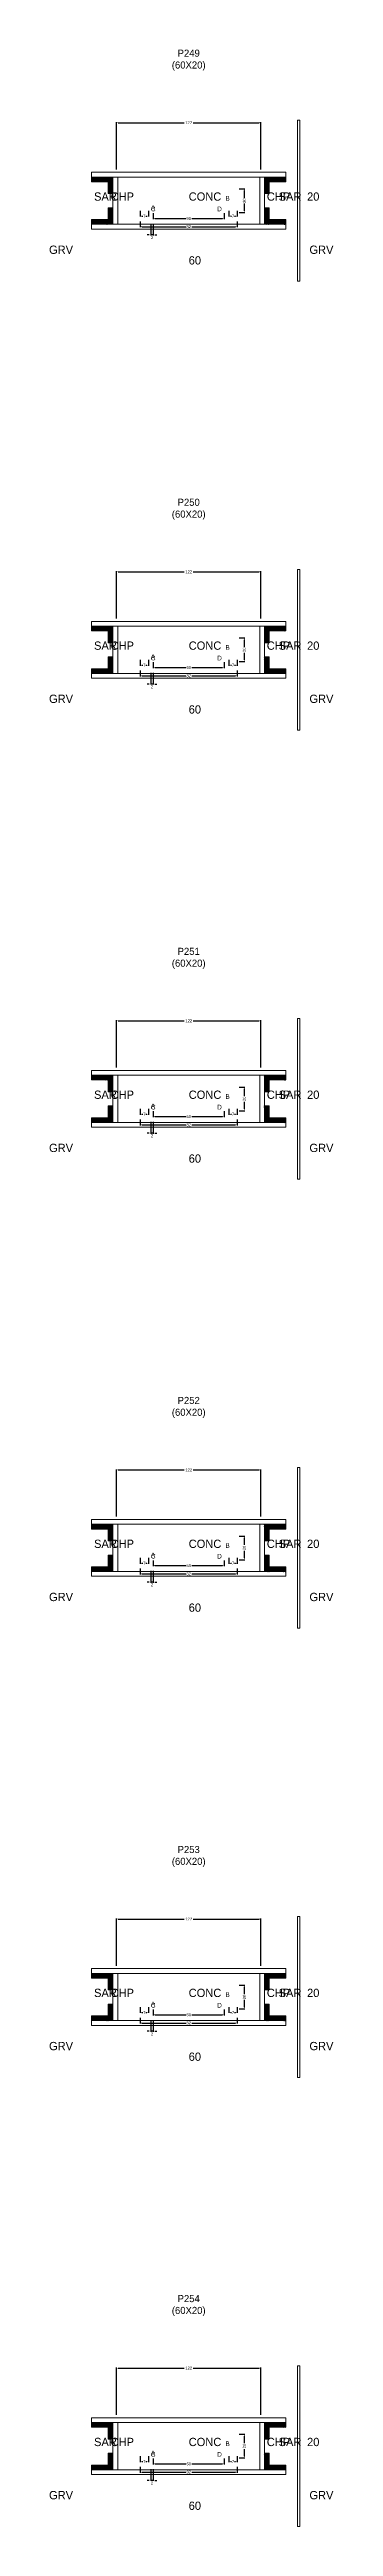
# Model space of a CAD drawing. Header units: centimetres. Extents: x -10500 to 4299, y -38766 to 295.
# Drawn here: x -118 to 122, y -36028 to -33932 of the extents above; entities that cross this region are included whole.
import ezdxf

# ---------------------------------------------------------------- set-up
doc = ezdxf.new("R2010")
doc.units = ezdxf.units.CM
for name, color, linetype in [('COTA', 241, 'Continuous'), ('Hachura', 251, 'Continuous'), ('NOMENCLATURA', 7, 'Continuous'), ('SARRAFO', 251, 'Continuous'), ('Texto Seção', 7, 'Continuous')]:
    doc.layers.add(name, color=color, linetype=linetype)
doc.dimstyles.new('cotax2', dxfattribs={"dimtxt": 2.5, "dimasz": 1.5, "dimexe": 0.5, "dimexo": 0.5, "dimgap": 0.5, "dimtad": 1, "dimcen": 2.5, "dimazin": 3, "dimtfac": 1, "dimtmove": 0, "dimatfit": 3})

# ---------------------------------------------------------------- blocks, each defined once
blk = doc.blocks.new('_CLOSEDFILLED')
at = {"color": 0, "linetype": 'BYBLOCK'}
blk.add_solid([(-1, 0.2), (0, 0), (-1, -0.2)], dxfattribs=at)
blk = doc.blocks.new('*D2418')
for p, q in [((-41, -34077.5), (-41, -34082.5)), ((41, -34077.5), (41, -34082.5)), ((-39.5, -34082), (-2.5, -34082)), ((2.5, -34082), (39.5, -34082))]:
    blk.add_line(p, q)
at = {"layer": 'Defpoints'}
for p in [(-41, -34077), (41, -34077), (-41, -34082)]:
    blk.add_point(p, dxfattribs=at)
at = {"layer": 'COTA', "xscale": 1.5, "yscale": 1.5, "rotation": 180}
blk.add_blockref('_CLOSEDFILLED', (-41, -34082), dxfattribs=at)
at = {"layer": 'COTA', "xscale": 1.5, "yscale": 1.5}
blk.add_blockref('_CLOSEDFILLED', (41, -34082), dxfattribs=at)
at = {"layer": 'COTA', "insert": (0, -34082), "char_height": 2.5, "attachment_point": 5}
blk.add_mtext('82', dxfattribs=at)
blk = doc.blocks.new('*D2419')
for p, q in [((-30, -34070.5), (-30, -34075.5)), ((-28.5, -34075), (-2.5, -34075)), ((2.5, -34075), (28.5, -34075)), ((30, -34070.5), (30, -34075.5))]:
    blk.add_line(p, q)
at = {"layer": 'Defpoints'}
for p in [(-30, -34070), (-30, -34075), (30, -34070)]:
    blk.add_point(p, dxfattribs=at)
at = {"layer": 'COTA', "xscale": 1.5, "yscale": 1.5, "rotation": 180}
blk.add_blockref('_CLOSEDFILLED', (-30, -34075), dxfattribs=at)
at = {"layer": 'COTA', "xscale": 1.5, "yscale": 1.5}
blk.add_blockref('_CLOSEDFILLED', (30, -34075), dxfattribs=at)
at = {"layer": 'COTA', "insert": (0, -34075), "char_height": 2.5, "attachment_point": 5}
blk.add_mtext('60', dxfattribs=at)
blk = doc.blocks.new('*D2420')
for p, q in [((42.5, -34050), (47.5, -34050)), ((47, -34057.5), (47, -34051.5)), ((42.5, -34070), (47.5, -34070)), ((47, -34068.5), (47, -34062.5))]:
    blk.add_line(p, q)
at = {"layer": 'Defpoints'}
for p in [(42, -34050), (42, -34070), (47, -34070)]:
    blk.add_point(p, dxfattribs=at)
at = {"layer": 'COTA', "xscale": 1.5, "yscale": 1.5}
for p, rotation in [((47, -34050), 90), ((47, -34070), 270)]:
    blk.add_blockref('_CLOSEDFILLED', p, dxfattribs=dict(at, rotation=rotation))
at = {"layer": 'COTA', "insert": (47, -34060), "char_height": 2.5, "attachment_point": 5, "rotation": 90}
blk.add_mtext('20', dxfattribs=at)
blk = doc.blocks.new('*D2421')
for p, q in [((-41, -34068.5), (-41, -34073.5)), ((-39.5, -34073), (-38.75, -34073)), ((-36.25, -34073), (-35.5, -34073)), ((-34, -34068.5), (-34, -34073.5))]:
    blk.add_line(p, q)
at = {"layer": 'Defpoints'}
for p in [(-41, -34068), (-41, -34073), (-34, -34068)]:
    blk.add_point(p, dxfattribs=at)
at = {"layer": 'COTA', "xscale": 1.5, "yscale": 1.5, "rotation": 180}
blk.add_blockref('_CLOSEDFILLED', (-41, -34073), dxfattribs=at)
at = {"layer": 'COTA', "xscale": 1.5, "yscale": 1.5}
blk.add_blockref('_CLOSEDFILLED', (-34, -34073), dxfattribs=at)
at = {"layer": 'COTA', "insert": (-37.5, -34073), "char_height": 2.5, "attachment_point": 5}
blk.add_mtext('7', dxfattribs=at)
blk = doc.blocks.new('*D2422')
for p, q in [((34, -34068.5), (34, -34073.5)), ((35.5, -34073), (36.25, -34073)), ((38.75, -34073), (39.5, -34073)), ((41, -34068.5), (41, -34073.5))]:
    blk.add_line(p, q)
at = {"layer": 'Defpoints'}
for p in [(34, -34068), (34, -34073), (41, -34068)]:
    blk.add_point(p, dxfattribs=at)
at = {"layer": 'COTA', "xscale": 1.5, "yscale": 1.5, "rotation": 180}
blk.add_blockref('_CLOSEDFILLED', (34, -34073), dxfattribs=at)
at = {"layer": 'COTA', "xscale": 1.5, "yscale": 1.5}
blk.add_blockref('_CLOSEDFILLED', (41, -34073), dxfattribs=at)
at = {"layer": 'COTA', "insert": (37.5, -34073), "char_height": 2.5, "attachment_point": 5}
blk.add_mtext('7', dxfattribs=at)
blk = doc.blocks.new('*D2423')
for p, q in [((-61, -34033.5), (-61, -33993.5)), ((-59.5, -33994), (-3.75, -33994)), ((3.75, -33994), (59.5, -33994)), ((61, -34033.5), (61, -33993.5))]:
    blk.add_line(p, q)
at = {"layer": 'Defpoints'}
for p in [(-61, -33994), (-61, -34034), (61, -34034)]:
    blk.add_point(p, dxfattribs=at)
at = {"layer": 'COTA', "xscale": 1.5, "yscale": 1.5, "rotation": 180}
blk.add_blockref('_CLOSEDFILLED', (-61, -33994), dxfattribs=at)
at = {"layer": 'COTA', "xscale": 1.5, "yscale": 1.5}
blk.add_blockref('_CLOSEDFILLED', (61, -33994), dxfattribs=at)
at = {"layer": 'COTA', "insert": (0, -33994), "char_height": 2.5, "attachment_point": 5}
blk.add_mtext('122', dxfattribs=at)
blk = doc.blocks.new('*D2444')
for p, q in [((-41, -34457.5), (-41, -34462.5)), ((-39.5, -34462), (-2.5, -34462)), ((2.5, -34462), (39.5, -34462)), ((41, -34457.5), (41, -34462.5))]:
    blk.add_line(p, q)
at = {"layer": 'Defpoints'}
for p in [(-41, -34457), (-41, -34462), (41, -34457)]:
    blk.add_point(p, dxfattribs=at)
at = {"layer": 'COTA', "xscale": 1.5, "yscale": 1.5, "rotation": 180}
blk.add_blockref('_CLOSEDFILLED', (-41, -34462), dxfattribs=at)
at = {"layer": 'COTA', "xscale": 1.5, "yscale": 1.5}
blk.add_blockref('_CLOSEDFILLED', (41, -34462), dxfattribs=at)
at = {"layer": 'COTA', "insert": (0, -34462), "char_height": 2.5, "attachment_point": 5}
blk.add_mtext('82', dxfattribs=at)
blk = doc.blocks.new('*D2445')
for p, q in [((-30, -34450.5), (-30, -34455.5)), ((-28.5, -34455), (-2.5, -34455)), ((2.5, -34455), (28.5, -34455)), ((30, -34450.5), (30, -34455.5))]:
    blk.add_line(p, q)
at = {"layer": 'Defpoints'}
for p in [(-30, -34450), (-30, -34455), (30, -34450)]:
    blk.add_point(p, dxfattribs=at)
at = {"layer": 'COTA', "xscale": 1.5, "yscale": 1.5, "rotation": 180}
blk.add_blockref('_CLOSEDFILLED', (-30, -34455), dxfattribs=at)
at = {"layer": 'COTA', "xscale": 1.5, "yscale": 1.5}
blk.add_blockref('_CLOSEDFILLED', (30, -34455), dxfattribs=at)
at = {"layer": 'COTA', "insert": (0, -34455), "char_height": 2.5, "attachment_point": 5}
blk.add_mtext('60', dxfattribs=at)
blk = doc.blocks.new('*D2446')
for p, q in [((42.5, -34430), (47.5, -34430)), ((47, -34437.5), (47, -34431.5)), ((42.5, -34450), (47.5, -34450)), ((47, -34448.5), (47, -34442.5))]:
    blk.add_line(p, q)
at = {"layer": 'Defpoints'}
for p in [(42, -34430), (42, -34450), (47, -34450)]:
    blk.add_point(p, dxfattribs=at)
at = {"layer": 'COTA', "xscale": 1.5, "yscale": 1.5}
for p, rotation in [((47, -34430), 90), ((47, -34450), 270)]:
    blk.add_blockref('_CLOSEDFILLED', p, dxfattribs=dict(at, rotation=rotation))
at = {"layer": 'COTA', "insert": (47, -34440), "char_height": 2.5, "attachment_point": 5, "rotation": 90}
blk.add_mtext('20', dxfattribs=at)
blk = doc.blocks.new('*D2447')
for p, q in [((-41, -34448.5), (-41, -34453.5)), ((-39.5, -34453), (-38.75, -34453)), ((-36.25, -34453), (-35.5, -34453)), ((-34, -34448.5), (-34, -34453.5))]:
    blk.add_line(p, q)
at = {"layer": 'Defpoints'}
for p in [(-41, -34448), (-41, -34453), (-34, -34448)]:
    blk.add_point(p, dxfattribs=at)
at = {"layer": 'COTA', "xscale": 1.5, "yscale": 1.5, "rotation": 180}
blk.add_blockref('_CLOSEDFILLED', (-41, -34453), dxfattribs=at)
at = {"layer": 'COTA', "xscale": 1.5, "yscale": 1.5}
blk.add_blockref('_CLOSEDFILLED', (-34, -34453), dxfattribs=at)
at = {"layer": 'COTA', "insert": (-37.5, -34453), "char_height": 2.5, "attachment_point": 5}
blk.add_mtext('7', dxfattribs=at)
blk = doc.blocks.new('*D2448')
for p, q in [((34, -34448.5), (34, -34453.5)), ((35.5, -34453), (36.25, -34453)), ((38.75, -34453), (39.5, -34453)), ((41, -34448.5), (41, -34453.5))]:
    blk.add_line(p, q)
at = {"layer": 'Defpoints'}
for p in [(34, -34448), (34, -34453), (41, -34448)]:
    blk.add_point(p, dxfattribs=at)
at = {"layer": 'COTA', "xscale": 1.5, "yscale": 1.5, "rotation": 180}
blk.add_blockref('_CLOSEDFILLED', (34, -34453), dxfattribs=at)
at = {"layer": 'COTA', "xscale": 1.5, "yscale": 1.5}
blk.add_blockref('_CLOSEDFILLED', (41, -34453), dxfattribs=at)
at = {"layer": 'COTA', "insert": (37.5, -34453), "char_height": 2.5, "attachment_point": 5}
blk.add_mtext('7', dxfattribs=at)
blk = doc.blocks.new('*D2449')
for p, q in [((-61, -34413.5), (-61, -34373.5)), ((-59.5, -34374), (-3.75, -34374)), ((3.75, -34374), (59.5, -34374)), ((61, -34413.5), (61, -34373.5))]:
    blk.add_line(p, q)
at = {"layer": 'Defpoints'}
for p in [(-61, -34374), (-61, -34414), (61, -34414)]:
    blk.add_point(p, dxfattribs=at)
at = {"layer": 'COTA', "xscale": 1.5, "yscale": 1.5, "rotation": 180}
blk.add_blockref('_CLOSEDFILLED', (-61, -34374), dxfattribs=at)
at = {"layer": 'COTA', "xscale": 1.5, "yscale": 1.5}
blk.add_blockref('_CLOSEDFILLED', (61, -34374), dxfattribs=at)
at = {"layer": 'COTA', "insert": (0, -34374), "char_height": 2.5, "attachment_point": 5}
blk.add_mtext('122', dxfattribs=at)
blk = doc.blocks.new('*D2470')
for p, q in [((-41, -34837.5), (-41, -34842.5)), ((-39.5, -34842), (-2.5, -34842)), ((2.5, -34842), (39.5, -34842)), ((41, -34837.5), (41, -34842.5))]:
    blk.add_line(p, q)
at = {"layer": 'Defpoints'}
for p in [(-41, -34837), (-41, -34842), (41, -34837)]:
    blk.add_point(p, dxfattribs=at)
at = {"layer": 'COTA', "xscale": 1.5, "yscale": 1.5, "rotation": 180}
blk.add_blockref('_CLOSEDFILLED', (-41, -34842), dxfattribs=at)
at = {"layer": 'COTA', "xscale": 1.5, "yscale": 1.5}
blk.add_blockref('_CLOSEDFILLED', (41, -34842), dxfattribs=at)
at = {"layer": 'COTA', "insert": (0, -34842), "char_height": 2.5, "attachment_point": 5}
blk.add_mtext('82', dxfattribs=at)
blk = doc.blocks.new('*D2471')
for p, q in [((-30, -34830.5), (-30, -34835.5)), ((30, -34830.5), (30, -34835.5)), ((-28.5, -34835), (-2.5, -34835)), ((2.5, -34835), (28.5, -34835))]:
    blk.add_line(p, q)
at = {"layer": 'Defpoints'}
for p in [(-30, -34830), (30, -34830), (-30, -34835)]:
    blk.add_point(p, dxfattribs=at)
at = {"layer": 'COTA', "xscale": 1.5, "yscale": 1.5, "rotation": 180}
blk.add_blockref('_CLOSEDFILLED', (-30, -34835), dxfattribs=at)
at = {"layer": 'COTA', "xscale": 1.5, "yscale": 1.5}
blk.add_blockref('_CLOSEDFILLED', (30, -34835), dxfattribs=at)
at = {"layer": 'COTA', "insert": (0, -34835), "char_height": 2.5, "attachment_point": 5}
blk.add_mtext('60', dxfattribs=at)
blk = doc.blocks.new('*D2472')
for p, q in [((42.5, -34810), (47.5, -34810)), ((47, -34817.5), (47, -34811.5)), ((42.5, -34830), (47.5, -34830)), ((47, -34828.5), (47, -34822.5))]:
    blk.add_line(p, q)
at = {"layer": 'Defpoints'}
for p in [(42, -34810), (42, -34830), (47, -34830)]:
    blk.add_point(p, dxfattribs=at)
at = {"layer": 'COTA', "xscale": 1.5, "yscale": 1.5}
for p, rotation in [((47, -34810), 90), ((47, -34830), 270)]:
    blk.add_blockref('_CLOSEDFILLED', p, dxfattribs=dict(at, rotation=rotation))
at = {"layer": 'COTA', "insert": (47, -34820), "char_height": 2.5, "attachment_point": 5, "rotation": 90}
blk.add_mtext('20', dxfattribs=at)
blk = doc.blocks.new('*D2473')
for p, q in [((-41, -34828.5), (-41, -34833.5)), ((-39.5, -34833), (-38.75, -34833)), ((-36.25, -34833), (-35.5, -34833)), ((-34, -34828.5), (-34, -34833.5))]:
    blk.add_line(p, q)
at = {"layer": 'Defpoints'}
for p in [(-41, -34828), (-41, -34833), (-34, -34828)]:
    blk.add_point(p, dxfattribs=at)
at = {"layer": 'COTA', "xscale": 1.5, "yscale": 1.5, "rotation": 180}
blk.add_blockref('_CLOSEDFILLED', (-41, -34833), dxfattribs=at)
at = {"layer": 'COTA', "xscale": 1.5, "yscale": 1.5}
blk.add_blockref('_CLOSEDFILLED', (-34, -34833), dxfattribs=at)
at = {"layer": 'COTA', "insert": (-37.5, -34833), "char_height": 2.5, "attachment_point": 5}
blk.add_mtext('7', dxfattribs=at)
blk = doc.blocks.new('*D2474')
for p, q in [((34, -34828.5), (34, -34833.5)), ((35.5, -34833), (36.25, -34833)), ((38.75, -34833), (39.5, -34833)), ((41, -34828.5), (41, -34833.5))]:
    blk.add_line(p, q)
at = {"layer": 'Defpoints'}
for p in [(34, -34828), (34, -34833), (41, -34828)]:
    blk.add_point(p, dxfattribs=at)
at = {"layer": 'COTA', "xscale": 1.5, "yscale": 1.5, "rotation": 180}
blk.add_blockref('_CLOSEDFILLED', (34, -34833), dxfattribs=at)
at = {"layer": 'COTA', "xscale": 1.5, "yscale": 1.5}
blk.add_blockref('_CLOSEDFILLED', (41, -34833), dxfattribs=at)
at = {"layer": 'COTA', "insert": (37.5, -34833), "char_height": 2.5, "attachment_point": 5}
blk.add_mtext('7', dxfattribs=at)
blk = doc.blocks.new('*D2475')
for p, q in [((-61, -34793.5), (-61, -34753.5)), ((-59.5, -34754), (-3.75, -34754)), ((3.75, -34754), (59.5, -34754)), ((61, -34793.5), (61, -34753.5))]:
    blk.add_line(p, q)
at = {"layer": 'Defpoints'}
for p in [(-61, -34754), (-61, -34794), (61, -34794)]:
    blk.add_point(p, dxfattribs=at)
at = {"layer": 'COTA', "xscale": 1.5, "yscale": 1.5, "rotation": 180}
blk.add_blockref('_CLOSEDFILLED', (-61, -34754), dxfattribs=at)
at = {"layer": 'COTA', "xscale": 1.5, "yscale": 1.5}
blk.add_blockref('_CLOSEDFILLED', (61, -34754), dxfattribs=at)
at = {"layer": 'COTA', "insert": (0, -34754), "char_height": 2.5, "attachment_point": 5}
blk.add_mtext('122', dxfattribs=at)
blk = doc.blocks.new('*D2496')
for p, q in [((-41, -35217.5), (-41, -35222.5)), ((-39.5, -35222), (-2.5, -35222)), ((2.5, -35222), (39.5, -35222)), ((41, -35217.5), (41, -35222.5))]:
    blk.add_line(p, q)
at = {"layer": 'Defpoints'}
for p in [(-41, -35217), (-41, -35222), (41, -35217)]:
    blk.add_point(p, dxfattribs=at)
at = {"layer": 'COTA', "xscale": 1.5, "yscale": 1.5, "rotation": 180}
blk.add_blockref('_CLOSEDFILLED', (-41, -35222), dxfattribs=at)
at = {"layer": 'COTA', "xscale": 1.5, "yscale": 1.5}
blk.add_blockref('_CLOSEDFILLED', (41, -35222), dxfattribs=at)
at = {"layer": 'COTA', "insert": (0, -35222), "char_height": 2.5, "attachment_point": 5}
blk.add_mtext('82', dxfattribs=at)
blk = doc.blocks.new('*D2497')
for p, q in [((-30, -35210.5), (-30, -35215.5)), ((30, -35210.5), (30, -35215.5)), ((-28.5, -35215), (-2.5, -35215)), ((2.5, -35215), (28.5, -35215))]:
    blk.add_line(p, q)
at = {"layer": 'Defpoints'}
for p in [(-30, -35210), (30, -35210), (-30, -35215)]:
    blk.add_point(p, dxfattribs=at)
at = {"layer": 'COTA', "xscale": 1.5, "yscale": 1.5, "rotation": 180}
blk.add_blockref('_CLOSEDFILLED', (-30, -35215), dxfattribs=at)
at = {"layer": 'COTA', "xscale": 1.5, "yscale": 1.5}
blk.add_blockref('_CLOSEDFILLED', (30, -35215), dxfattribs=at)
at = {"layer": 'COTA', "insert": (0, -35215), "char_height": 2.5, "attachment_point": 5}
blk.add_mtext('60', dxfattribs=at)
blk = doc.blocks.new('*D2498')
for p, q in [((42.5, -35190), (47.5, -35190)), ((42.5, -35210), (47.5, -35210)), ((47, -35197.5), (47, -35191.5)), ((47, -35208.5), (47, -35202.5))]:
    blk.add_line(p, q)
at = {"layer": 'Defpoints'}
for p in [(42, -35190), (42, -35210), (47, -35210)]:
    blk.add_point(p, dxfattribs=at)
at = {"layer": 'COTA', "xscale": 1.5, "yscale": 1.5}
for p, rotation in [((47, -35190), 90), ((47, -35210), 270)]:
    blk.add_blockref('_CLOSEDFILLED', p, dxfattribs=dict(at, rotation=rotation))
at = {"layer": 'COTA', "insert": (47, -35200), "char_height": 2.5, "attachment_point": 5, "rotation": 90}
blk.add_mtext('20', dxfattribs=at)
blk = doc.blocks.new('*D2499')
for p, q in [((-41, -35208.5), (-41, -35213.5)), ((-34, -35208.5), (-34, -35213.5)), ((-39.5, -35213), (-38.75, -35213)), ((-36.25, -35213), (-35.5, -35213))]:
    blk.add_line(p, q)
at = {"layer": 'Defpoints'}
for p in [(-41, -35208), (-34, -35208), (-41, -35213)]:
    blk.add_point(p, dxfattribs=at)
at = {"layer": 'COTA', "xscale": 1.5, "yscale": 1.5, "rotation": 180}
blk.add_blockref('_CLOSEDFILLED', (-41, -35213), dxfattribs=at)
at = {"layer": 'COTA', "xscale": 1.5, "yscale": 1.5}
blk.add_blockref('_CLOSEDFILLED', (-34, -35213), dxfattribs=at)
at = {"layer": 'COTA', "insert": (-37.5, -35213), "char_height": 2.5, "attachment_point": 5}
blk.add_mtext('7', dxfattribs=at)
blk = doc.blocks.new('*D2500')
for p, q in [((34, -35208.5), (34, -35213.5)), ((41, -35208.5), (41, -35213.5)), ((35.5, -35213), (36.25, -35213)), ((38.75, -35213), (39.5, -35213))]:
    blk.add_line(p, q)
at = {"layer": 'Defpoints'}
for p in [(34, -35208), (41, -35208), (34, -35213)]:
    blk.add_point(p, dxfattribs=at)
at = {"layer": 'COTA', "xscale": 1.5, "yscale": 1.5, "rotation": 180}
blk.add_blockref('_CLOSEDFILLED', (34, -35213), dxfattribs=at)
at = {"layer": 'COTA', "xscale": 1.5, "yscale": 1.5}
blk.add_blockref('_CLOSEDFILLED', (41, -35213), dxfattribs=at)
at = {"layer": 'COTA', "insert": (37.5, -35213), "char_height": 2.5, "attachment_point": 5}
blk.add_mtext('7', dxfattribs=at)
blk = doc.blocks.new('*D2501')
for p, q in [((-61, -35173.5), (-61, -35133.5)), ((-59.5, -35134), (-3.75, -35134)), ((3.75, -35134), (59.5, -35134)), ((61, -35173.5), (61, -35133.5))]:
    blk.add_line(p, q)
at = {"layer": 'Defpoints'}
for p in [(-61, -35134), (-61, -35174), (61, -35174)]:
    blk.add_point(p, dxfattribs=at)
at = {"layer": 'COTA', "xscale": 1.5, "yscale": 1.5, "rotation": 180}
blk.add_blockref('_CLOSEDFILLED', (-61, -35134), dxfattribs=at)
at = {"layer": 'COTA', "xscale": 1.5, "yscale": 1.5}
blk.add_blockref('_CLOSEDFILLED', (61, -35134), dxfattribs=at)
at = {"layer": 'COTA', "insert": (0, -35134), "char_height": 2.5, "attachment_point": 5}
blk.add_mtext('122', dxfattribs=at)
blk = doc.blocks.new('*D2522')
for p, q in [((-41, -35597.5), (-41, -35602.5)), ((-39.5, -35602), (-2.5, -35602)), ((2.5, -35602), (39.5, -35602)), ((41, -35597.5), (41, -35602.5))]:
    blk.add_line(p, q)
at = {"layer": 'Defpoints'}
for p in [(-41, -35597), (-41, -35602), (41, -35597)]:
    blk.add_point(p, dxfattribs=at)
at = {"layer": 'COTA', "xscale": 1.5, "yscale": 1.5, "rotation": 180}
blk.add_blockref('_CLOSEDFILLED', (-41, -35602), dxfattribs=at)
at = {"layer": 'COTA', "xscale": 1.5, "yscale": 1.5}
blk.add_blockref('_CLOSEDFILLED', (41, -35602), dxfattribs=at)
at = {"layer": 'COTA', "insert": (0, -35602), "char_height": 2.5, "attachment_point": 5}
blk.add_mtext('82', dxfattribs=at)
blk = doc.blocks.new('*D2523')
for p, q in [((-30, -35590.5), (-30, -35595.5)), ((-28.5, -35595), (-2.5, -35595)), ((2.5, -35595), (28.5, -35595)), ((30, -35590.5), (30, -35595.5))]:
    blk.add_line(p, q)
at = {"layer": 'Defpoints'}
for p in [(-30, -35590), (-30, -35595), (30, -35590)]:
    blk.add_point(p, dxfattribs=at)
at = {"layer": 'COTA', "xscale": 1.5, "yscale": 1.5, "rotation": 180}
blk.add_blockref('_CLOSEDFILLED', (-30, -35595), dxfattribs=at)
at = {"layer": 'COTA', "xscale": 1.5, "yscale": 1.5}
blk.add_blockref('_CLOSEDFILLED', (30, -35595), dxfattribs=at)
at = {"layer": 'COTA', "insert": (0, -35595), "char_height": 2.5, "attachment_point": 5}
blk.add_mtext('60', dxfattribs=at)
blk = doc.blocks.new('*D2524')
for p, q in [((42.5, -35570), (47.5, -35570)), ((47, -35577.5), (47, -35571.5)), ((47, -35588.5), (47, -35582.5)), ((42.5, -35590), (47.5, -35590))]:
    blk.add_line(p, q)
at = {"layer": 'Defpoints'}
for p in [(42, -35570), (42, -35590), (47, -35590)]:
    blk.add_point(p, dxfattribs=at)
at = {"layer": 'COTA', "xscale": 1.5, "yscale": 1.5}
for p, rotation in [((47, -35570), 90), ((47, -35590), 270)]:
    blk.add_blockref('_CLOSEDFILLED', p, dxfattribs=dict(at, rotation=rotation))
at = {"layer": 'COTA', "insert": (47, -35580), "char_height": 2.5, "attachment_point": 5, "rotation": 90}
blk.add_mtext('20', dxfattribs=at)
blk = doc.blocks.new('*D2525')
for p, q in [((-41, -35588.5), (-41, -35593.5)), ((-39.5, -35593), (-38.75, -35593)), ((-36.25, -35593), (-35.5, -35593)), ((-34, -35588.5), (-34, -35593.5))]:
    blk.add_line(p, q)
at = {"layer": 'Defpoints'}
for p in [(-41, -35588), (-34, -35588), (-41, -35593)]:
    blk.add_point(p, dxfattribs=at)
at = {"layer": 'COTA', "xscale": 1.5, "yscale": 1.5, "rotation": 180}
blk.add_blockref('_CLOSEDFILLED', (-41, -35593), dxfattribs=at)
at = {"layer": 'COTA', "xscale": 1.5, "yscale": 1.5}
blk.add_blockref('_CLOSEDFILLED', (-34, -35593), dxfattribs=at)
at = {"layer": 'COTA', "insert": (-37.5, -35593), "char_height": 2.5, "attachment_point": 5}
blk.add_mtext('7', dxfattribs=at)
blk = doc.blocks.new('*D2526')
for p, q in [((34, -35588.5), (34, -35593.5)), ((35.5, -35593), (36.25, -35593)), ((38.75, -35593), (39.5, -35593)), ((41, -35588.5), (41, -35593.5))]:
    blk.add_line(p, q)
at = {"layer": 'Defpoints'}
for p in [(34, -35588), (41, -35588), (34, -35593)]:
    blk.add_point(p, dxfattribs=at)
at = {"layer": 'COTA', "xscale": 1.5, "yscale": 1.5, "rotation": 180}
blk.add_blockref('_CLOSEDFILLED', (34, -35593), dxfattribs=at)
at = {"layer": 'COTA', "xscale": 1.5, "yscale": 1.5}
blk.add_blockref('_CLOSEDFILLED', (41, -35593), dxfattribs=at)
at = {"layer": 'COTA', "insert": (37.5, -35593), "char_height": 2.5, "attachment_point": 5}
blk.add_mtext('7', dxfattribs=at)
blk = doc.blocks.new('*D2527')
for p, q in [((-61, -35553.5), (-61, -35513.5)), ((-59.5, -35514), (-3.75, -35514)), ((3.75, -35514), (59.5, -35514)), ((61, -35553.5), (61, -35513.5))]:
    blk.add_line(p, q)
at = {"layer": 'Defpoints'}
for p in [(-61, -35514), (-61, -35554), (61, -35554)]:
    blk.add_point(p, dxfattribs=at)
at = {"layer": 'COTA', "xscale": 1.5, "yscale": 1.5, "rotation": 180}
blk.add_blockref('_CLOSEDFILLED', (-61, -35514), dxfattribs=at)
at = {"layer": 'COTA', "xscale": 1.5, "yscale": 1.5}
blk.add_blockref('_CLOSEDFILLED', (61, -35514), dxfattribs=at)
at = {"layer": 'COTA', "insert": (0, -35514), "char_height": 2.5, "attachment_point": 5}
blk.add_mtext('122', dxfattribs=at)
blk = doc.blocks.new('*D2548')
for p, q in [((-41, -35977.5), (-41, -35982.5)), ((-39.5, -35982), (-2.5, -35982)), ((2.5, -35982), (39.5, -35982)), ((41, -35977.5), (41, -35982.5))]:
    blk.add_line(p, q)
at = {"layer": 'Defpoints'}
for p in [(-41, -35977), (-41, -35982), (41, -35977)]:
    blk.add_point(p, dxfattribs=at)
at = {"layer": 'COTA', "xscale": 1.5, "yscale": 1.5, "rotation": 180}
blk.add_blockref('_CLOSEDFILLED', (-41, -35982), dxfattribs=at)
at = {"layer": 'COTA', "xscale": 1.5, "yscale": 1.5}
blk.add_blockref('_CLOSEDFILLED', (41, -35982), dxfattribs=at)
at = {"layer": 'COTA', "insert": (0, -35982), "char_height": 2.5, "attachment_point": 5}
blk.add_mtext('82', dxfattribs=at)
blk = doc.blocks.new('*D2549')
for p, q in [((-30, -35970.5), (-30, -35975.5)), ((-28.5, -35975), (-2.5, -35975)), ((2.5, -35975), (28.5, -35975)), ((30, -35970.5), (30, -35975.5))]:
    blk.add_line(p, q)
at = {"layer": 'Defpoints'}
for p in [(-30, -35970), (-30, -35975), (30, -35970)]:
    blk.add_point(p, dxfattribs=at)
at = {"layer": 'COTA', "xscale": 1.5, "yscale": 1.5, "rotation": 180}
blk.add_blockref('_CLOSEDFILLED', (-30, -35975), dxfattribs=at)
at = {"layer": 'COTA', "xscale": 1.5, "yscale": 1.5}
blk.add_blockref('_CLOSEDFILLED', (30, -35975), dxfattribs=at)
at = {"layer": 'COTA', "insert": (0, -35975), "char_height": 2.5, "attachment_point": 5}
blk.add_mtext('60', dxfattribs=at)
blk = doc.blocks.new('*D2550')
for p, q in [((42.5, -35950), (47.5, -35950)), ((47, -35957.5), (47, -35951.5)), ((47, -35968.5), (47, -35962.5)), ((42.5, -35970), (47.5, -35970))]:
    blk.add_line(p, q)
at = {"layer": 'Defpoints'}
for p in [(42, -35950), (42, -35970), (47, -35970)]:
    blk.add_point(p, dxfattribs=at)
at = {"layer": 'COTA', "xscale": 1.5, "yscale": 1.5}
for p, rotation in [((47, -35950), 90), ((47, -35970), 270)]:
    blk.add_blockref('_CLOSEDFILLED', p, dxfattribs=dict(at, rotation=rotation))
at = {"layer": 'COTA', "insert": (47, -35960), "char_height": 2.5, "attachment_point": 5, "rotation": 90}
blk.add_mtext('20', dxfattribs=at)
blk = doc.blocks.new('*D2551')
for p, q in [((-41, -35968.5), (-41, -35973.5)), ((-39.5, -35973), (-38.75, -35973)), ((-36.25, -35973), (-35.5, -35973)), ((-34, -35968.5), (-34, -35973.5))]:
    blk.add_line(p, q)
at = {"layer": 'Defpoints'}
for p in [(-41, -35968), (-41, -35973), (-34, -35968)]:
    blk.add_point(p, dxfattribs=at)
at = {"layer": 'COTA', "xscale": 1.5, "yscale": 1.5, "rotation": 180}
blk.add_blockref('_CLOSEDFILLED', (-41, -35973), dxfattribs=at)
at = {"layer": 'COTA', "xscale": 1.5, "yscale": 1.5}
blk.add_blockref('_CLOSEDFILLED', (-34, -35973), dxfattribs=at)
at = {"layer": 'COTA', "insert": (-37.5, -35973), "char_height": 2.5, "attachment_point": 5}
blk.add_mtext('7', dxfattribs=at)
blk = doc.blocks.new('*D2552')
for p, q in [((34, -35968.5), (34, -35973.5)), ((35.5, -35973), (36.25, -35973)), ((38.75, -35973), (39.5, -35973)), ((41, -35968.5), (41, -35973.5))]:
    blk.add_line(p, q)
at = {"layer": 'Defpoints'}
for p in [(34, -35968), (34, -35973), (41, -35968)]:
    blk.add_point(p, dxfattribs=at)
at = {"layer": 'COTA', "xscale": 1.5, "yscale": 1.5, "rotation": 180}
blk.add_blockref('_CLOSEDFILLED', (34, -35973), dxfattribs=at)
at = {"layer": 'COTA', "xscale": 1.5, "yscale": 1.5}
blk.add_blockref('_CLOSEDFILLED', (41, -35973), dxfattribs=at)
at = {"layer": 'COTA', "insert": (37.5, -35973), "char_height": 2.5, "attachment_point": 5}
blk.add_mtext('7', dxfattribs=at)
blk = doc.blocks.new('*D2553')
for p, q in [((-61, -35933.5), (-61, -35893.5)), ((-59.5, -35894), (-3.75, -35894)), ((3.75, -35894), (59.5, -35894)), ((61, -35933.5), (61, -35893.5))]:
    blk.add_line(p, q)
at = {"layer": 'Defpoints'}
for p in [(-61, -35894), (-61, -35934), (61, -35934)]:
    blk.add_point(p, dxfattribs=at)
at = {"layer": 'COTA', "xscale": 1.5, "yscale": 1.5, "rotation": 180}
blk.add_blockref('_CLOSEDFILLED', (-61, -35894), dxfattribs=at)
at = {"layer": 'COTA', "xscale": 1.5, "yscale": 1.5}
blk.add_blockref('_CLOSEDFILLED', (61, -35894), dxfattribs=at)
at = {"layer": 'COTA', "insert": (0, -35894), "char_height": 2.5, "attachment_point": 5}
blk.add_mtext('122', dxfattribs=at)

msp = doc.modelspace()

# ---------------------------------------------------------------- hatches: boundary and pattern name
at = {"layer": 'SARRAFO'}
h = msp.add_hatch(dxfattribs=at)
h.set_pattern_fill('SOLID', scale=2)
h.paths.add_polyline_path([(-82, -34044), (-68, -34044), (-68, -34040), (-82, -34040)])
h = msp.add_hatch(dxfattribs=at)
h.set_pattern_fill('SOLID', scale=2)
h.paths.add_polyline_path([(-68, -34054), (-64, -34054), (-64, -34040), (-68, -34040)])
h = msp.add_hatch(dxfattribs=at)
h.set_pattern_fill('SOLID', scale=2)
h.paths.add_polyline_path([(64, -34054), (68, -34054), (68, -34040), (64, -34040)])
h = msp.add_hatch(dxfattribs=at)
h.set_pattern_fill('SOLID', scale=2)
h.paths.add_polyline_path([(68, -34044), (82, -34044), (82, -34040), (68, -34040)])
h = msp.add_hatch(dxfattribs=at)
h.set_pattern_fill('SOLID', scale=2)
h.paths.add_polyline_path([(-82, -34080), (-68, -34080), (-68, -34076), (-82, -34076)])
h = msp.add_hatch(dxfattribs=at)
h.set_pattern_fill('SOLID', scale=2)
h.paths.add_polyline_path([(-68, -34080), (-64, -34080), (-64, -34066), (-68, -34066)])
h = msp.add_hatch(dxfattribs=at)
h.set_pattern_fill('SOLID', scale=2)
h.paths.add_polyline_path([(64, -34080), (68, -34080), (68, -34066), (64, -34066)])
h = msp.add_hatch(dxfattribs=at)
h.set_pattern_fill('SOLID', scale=2)
h.paths.add_polyline_path([(68, -34080), (82, -34080), (82, -34076), (68, -34076)])
h = msp.add_hatch(dxfattribs=at)
h.set_pattern_fill('SOLID', scale=2)
h.paths.add_polyline_path([(-82, -34424), (-68, -34424), (-68, -34420), (-82, -34420)])
h = msp.add_hatch(dxfattribs=at)
h.set_pattern_fill('SOLID', scale=2)
h.paths.add_polyline_path([(-68, -34434), (-64, -34434), (-64, -34420), (-68, -34420)])
h = msp.add_hatch(dxfattribs=at)
h.set_pattern_fill('SOLID', scale=2)
h.paths.add_polyline_path([(64, -34434), (68, -34434), (68, -34420), (64, -34420)])
h = msp.add_hatch(dxfattribs=at)
h.set_pattern_fill('SOLID', scale=2)
h.paths.add_polyline_path([(68, -34424), (82, -34424), (82, -34420), (68, -34420)])
h = msp.add_hatch(dxfattribs=at)
h.set_pattern_fill('SOLID', scale=2)
h.paths.add_polyline_path([(-82, -34460), (-68, -34460), (-68, -34456), (-82, -34456)])
h = msp.add_hatch(dxfattribs=at)
h.set_pattern_fill('SOLID', scale=2)
h.paths.add_polyline_path([(-68, -34460), (-64, -34460), (-64, -34446), (-68, -34446)])
h = msp.add_hatch(dxfattribs=at)
h.set_pattern_fill('SOLID', scale=2)
h.paths.add_polyline_path([(64, -34460), (68, -34460), (68, -34446), (64, -34446)])
h = msp.add_hatch(dxfattribs=at)
h.set_pattern_fill('SOLID', scale=2)
h.paths.add_polyline_path([(68, -34460), (82, -34460), (82, -34456), (68, -34456)])
h = msp.add_hatch(dxfattribs=at)
h.set_pattern_fill('SOLID', scale=2)
h.paths.add_polyline_path([(-82, -34804), (-68, -34804), (-68, -34800), (-82, -34800)])
h = msp.add_hatch(dxfattribs=at)
h.set_pattern_fill('SOLID', scale=2)
h.paths.add_polyline_path([(-68, -34814), (-64, -34814), (-64, -34800), (-68, -34800)])
h = msp.add_hatch(dxfattribs=at)
h.set_pattern_fill('SOLID', scale=2)
h.paths.add_polyline_path([(64, -34814), (68, -34814), (68, -34800), (64, -34800)])
h = msp.add_hatch(dxfattribs=at)
h.set_pattern_fill('SOLID', scale=2)
h.paths.add_polyline_path([(68, -34804), (82, -34804), (82, -34800), (68, -34800)])
h = msp.add_hatch(dxfattribs=at)
h.set_pattern_fill('SOLID', scale=2)
h.paths.add_polyline_path([(-68, -34840), (-64, -34840), (-64, -34826), (-68, -34826)])
h = msp.add_hatch(dxfattribs=at)
h.set_pattern_fill('SOLID', scale=2)
h.paths.add_polyline_path([(64, -34840), (68, -34840), (68, -34826), (64, -34826)])
h = msp.add_hatch(dxfattribs=at)
h.set_pattern_fill('SOLID', scale=2)
h.paths.add_polyline_path([(-82, -34840), (-68, -34840), (-68, -34836), (-82, -34836)])
h = msp.add_hatch(dxfattribs=at)
h.set_pattern_fill('SOLID', scale=2)
h.paths.add_polyline_path([(68, -34840), (82, -34840), (82, -34836), (68, -34836)])
h = msp.add_hatch(dxfattribs=at)
h.set_pattern_fill('SOLID', scale=2)
h.paths.add_polyline_path([(-82, -35184), (-68, -35184), (-68, -35180), (-82, -35180)])
h = msp.add_hatch(dxfattribs=at)
h.set_pattern_fill('SOLID', scale=2)
h.paths.add_polyline_path([(-68, -35194), (-64, -35194), (-64, -35180), (-68, -35180)])
h = msp.add_hatch(dxfattribs=at)
h.set_pattern_fill('SOLID', scale=2)
h.paths.add_polyline_path([(64, -35194), (68, -35194), (68, -35180), (64, -35180)])
h = msp.add_hatch(dxfattribs=at)
h.set_pattern_fill('SOLID', scale=2)
h.paths.add_polyline_path([(68, -35184), (82, -35184), (82, -35180), (68, -35180)])
h = msp.add_hatch(dxfattribs=at)
h.set_pattern_fill('SOLID', scale=2)
h.paths.add_polyline_path([(-68, -35220), (-64, -35220), (-64, -35206), (-68, -35206)])
h = msp.add_hatch(dxfattribs=at)
h.set_pattern_fill('SOLID', scale=2)
h.paths.add_polyline_path([(64, -35220), (68, -35220), (68, -35206), (64, -35206)])
h = msp.add_hatch(dxfattribs=at)
h.set_pattern_fill('SOLID', scale=2)
h.paths.add_polyline_path([(-82, -35220), (-68, -35220), (-68, -35216), (-82, -35216)])
h = msp.add_hatch(dxfattribs=at)
h.set_pattern_fill('SOLID', scale=2)
h.paths.add_polyline_path([(68, -35220), (82, -35220), (82, -35216), (68, -35216)])
h = msp.add_hatch(dxfattribs=at)
h.set_pattern_fill('SOLID', scale=2)
h.paths.add_polyline_path([(-82, -35564), (-68, -35564), (-68, -35560), (-82, -35560)])
h = msp.add_hatch(dxfattribs=at)
h.set_pattern_fill('SOLID', scale=2)
h.paths.add_polyline_path([(-68, -35574), (-64, -35574), (-64, -35560), (-68, -35560)])
h = msp.add_hatch(dxfattribs=at)
h.set_pattern_fill('SOLID', scale=2)
h.paths.add_polyline_path([(64, -35574), (68, -35574), (68, -35560), (64, -35560)])
h = msp.add_hatch(dxfattribs=at)
h.set_pattern_fill('SOLID', scale=2)
h.paths.add_polyline_path([(68, -35564), (82, -35564), (82, -35560), (68, -35560)])
h = msp.add_hatch(dxfattribs=at)
h.set_pattern_fill('SOLID', scale=2)
h.paths.add_polyline_path([(-68, -35600), (-64, -35600), (-64, -35586), (-68, -35586)])
h = msp.add_hatch(dxfattribs=at)
h.set_pattern_fill('SOLID', scale=2)
h.paths.add_polyline_path([(64, -35600), (68, -35600), (68, -35586), (64, -35586)])
h = msp.add_hatch(dxfattribs=at)
h.set_pattern_fill('SOLID', scale=2)
h.paths.add_polyline_path([(-82, -35600), (-68, -35600), (-68, -35596), (-82, -35596)])
h = msp.add_hatch(dxfattribs=at)
h.set_pattern_fill('SOLID', scale=2)
h.paths.add_polyline_path([(68, -35600), (82, -35600), (82, -35596), (68, -35596)])
h = msp.add_hatch(dxfattribs=at)
h.set_pattern_fill('SOLID', scale=2)
h.paths.add_polyline_path([(-82, -35944), (-68, -35944), (-68, -35940), (-82, -35940)])
h = msp.add_hatch(dxfattribs=at)
h.set_pattern_fill('SOLID', scale=2)
h.paths.add_polyline_path([(-68, -35954), (-64, -35954), (-64, -35940), (-68, -35940)])
h = msp.add_hatch(dxfattribs=at)
h.set_pattern_fill('SOLID', scale=2)
h.paths.add_polyline_path([(64, -35954), (68, -35954), (68, -35940), (64, -35940)])
h = msp.add_hatch(dxfattribs=at)
h.set_pattern_fill('SOLID', scale=2)
h.paths.add_polyline_path([(68, -35944), (82, -35944), (82, -35940), (68, -35940)])
h = msp.add_hatch(dxfattribs=at)
h.set_pattern_fill('SOLID', scale=2)
h.paths.add_polyline_path([(-82, -35980), (-68, -35980), (-68, -35976), (-82, -35976)])
h = msp.add_hatch(dxfattribs=at)
h.set_pattern_fill('SOLID', scale=2)
h.paths.add_polyline_path([(-68, -35980), (-64, -35980), (-64, -35966), (-68, -35966)])
h = msp.add_hatch(dxfattribs=at)
h.set_pattern_fill('SOLID', scale=2)
h.paths.add_polyline_path([(64, -35980), (68, -35980), (68, -35966), (64, -35966)])
h = msp.add_hatch(dxfattribs=at)
h.set_pattern_fill('SOLID', scale=2)
h.paths.add_polyline_path([(68, -35980), (82, -35980), (82, -35976), (68, -35976)])

# ---------------------------------------------------------------- linework, layer by layer
at = {"layer": 'Hachura', "lineweight": 13}
for points in [[(92, -34128), (94, -34128), (94, -33992), (92, -33992)], [(92, -34508), (94, -34508), (94, -34372), (92, -34372)], [(92, -34888), (94, -34888), (94, -34752), (92, -34752)], [(92, -35268), (94, -35268), (94, -35132), (92, -35132)], [(92, -35648), (94, -35648), (94, -35512), (92, -35512)], [(92, -36028), (94, -36028), (94, -35892), (92, -35892)]]:
    msp.add_lwpolyline(points, close=True, dxfattribs=at)
at = {"layer": 'Hachura', "lineweight": 18}
for points in [[(-82, -34040), (82, -34040), (82, -34036), (-82, -34036)], [(-64, -34080), (-60, -34080), (-60, -34040), (-64, -34040)], [(60, -34080), (64, -34080), (64, -34040), (60, -34040)], [(-82, -34084), (82, -34084), (82, -34080), (-82, -34080)], [(-82, -34420), (82, -34420), (82, -34416), (-82, -34416)], [(-64, -34460), (-60, -34460), (-60, -34420), (-64, -34420)], [(60, -34460), (64, -34460), (64, -34420), (60, -34420)], [(-82, -34464), (82, -34464), (82, -34460), (-82, -34460)], [(-82, -34800), (82, -34800), (82, -34796), (-82, -34796)], [(-64, -34840), (-60, -34840), (-60, -34800), (-64, -34800)], [(60, -34840), (64, -34840), (64, -34800), (60, -34800)], [(-82, -34844), (82, -34844), (82, -34840), (-82, -34840)], [(-82, -35180), (82, -35180), (82, -35176), (-82, -35176)], [(-64, -35220), (-60, -35220), (-60, -35180), (-64, -35180)], [(60, -35220), (64, -35220), (64, -35180), (60, -35180)], [(-82, -35224), (82, -35224), (82, -35220), (-82, -35220)], [(-82, -35560), (82, -35560), (82, -35556), (-82, -35556)], [(-64, -35600), (-60, -35600), (-60, -35560), (-64, -35560)], [(60, -35600), (64, -35600), (64, -35560), (60, -35560)], [(-82, -35604), (82, -35604), (82, -35600), (-82, -35600)], [(-82, -35940), (82, -35940), (82, -35936), (-82, -35936)], [(-64, -35980), (-60, -35980), (-60, -35940), (-64, -35940)], [(60, -35980), (64, -35980), (64, -35940), (60, -35940)], [(-82, -35984), (82, -35984), (82, -35980), (-82, -35980)]]:
    msp.add_lwpolyline(points, close=True, dxfattribs=at)
at = {"layer": 'SARRAFO', "lineweight": 13}
for points in [[(-82, -34044), (-68, -34044), (-68, -34040), (-82, -34040)], [(-68, -34054), (-64, -34054), (-64, -34040), (-68, -34040)], [(64, -34054), (68, -34054), (68, -34040), (64, -34040)], [(68, -34044), (82, -34044), (82, -34040), (68, -34040)], [(-82, -34080), (-68, -34080), (-68, -34076), (-82, -34076)], [(-68, -34080), (-64, -34080), (-64, -34066), (-68, -34066)], [(64, -34080), (68, -34080), (68, -34066), (64, -34066)], [(68, -34080), (82, -34080), (82, -34076), (68, -34076)], [(-82, -34424), (-68, -34424), (-68, -34420), (-82, -34420)], [(-68, -34434), (-64, -34434), (-64, -34420), (-68, -34420)], [(64, -34434), (68, -34434), (68, -34420), (64, -34420)], [(68, -34424), (82, -34424), (82, -34420), (68, -34420)], [(-82, -34460), (-68, -34460), (-68, -34456), (-82, -34456)], [(-68, -34460), (-64, -34460), (-64, -34446), (-68, -34446)], [(64, -34460), (68, -34460), (68, -34446), (64, -34446)], [(68, -34460), (82, -34460), (82, -34456), (68, -34456)], [(-82, -34804), (-68, -34804), (-68, -34800), (-82, -34800)], [(-68, -34814), (-64, -34814), (-64, -34800), (-68, -34800)], [(64, -34814), (68, -34814), (68, -34800), (64, -34800)], [(68, -34804), (82, -34804), (82, -34800), (68, -34800)], [(-68, -34840), (-64, -34840), (-64, -34826), (-68, -34826)], [(64, -34840), (68, -34840), (68, -34826), (64, -34826)], [(-82, -34840), (-68, -34840), (-68, -34836), (-82, -34836)], [(68, -34840), (82, -34840), (82, -34836), (68, -34836)], [(-82, -35184), (-68, -35184), (-68, -35180), (-82, -35180)], [(-68, -35194), (-64, -35194), (-64, -35180), (-68, -35180)], [(64, -35194), (68, -35194), (68, -35180), (64, -35180)], [(68, -35184), (82, -35184), (82, -35180), (68, -35180)], [(-68, -35220), (-64, -35220), (-64, -35206), (-68, -35206)], [(64, -35220), (68, -35220), (68, -35206), (64, -35206)], [(-82, -35220), (-68, -35220), (-68, -35216), (-82, -35216)], [(68, -35220), (82, -35220), (82, -35216), (68, -35216)], [(-82, -35564), (-68, -35564), (-68, -35560), (-82, -35560)], [(-68, -35574), (-64, -35574), (-64, -35560), (-68, -35560)], [(64, -35574), (68, -35574), (68, -35560), (64, -35560)], [(68, -35564), (82, -35564), (82, -35560), (68, -35560)], [(-68, -35600), (-64, -35600), (-64, -35586), (-68, -35586)], [(64, -35600), (68, -35600), (68, -35586), (64, -35586)], [(-82, -35600), (-68, -35600), (-68, -35596), (-82, -35596)], [(68, -35600), (82, -35600), (82, -35596), (68, -35596)], [(-82, -35944), (-68, -35944), (-68, -35940), (-82, -35940)], [(-68, -35954), (-64, -35954), (-64, -35940), (-68, -35940)], [(64, -35954), (68, -35954), (68, -35940), (64, -35940)], [(68, -35944), (82, -35944), (82, -35940), (68, -35940)], [(-82, -35980), (-68, -35980), (-68, -35976), (-82, -35976)], [(-68, -35980), (-64, -35980), (-64, -35966), (-68, -35966)], [(64, -35980), (68, -35980), (68, -35966), (64, -35966)], [(68, -35980), (82, -35980), (82, -35976), (68, -35976)]]:
    msp.add_lwpolyline(points, close=True, dxfattribs=at)

# ---------------------------------------------------------------- texts
at = {"layer": 'NOMENCLATURA'}
for s, p in [('B', (31, -34060)), ('A', (-32, -34068)), ('C', (-32, -34069)), ('D', (24, -34069)), ('A', (-32, -34448)), ('C', (-32, -34449)), ('D', (24, -34449)), ('B', (31, -34440)), ('A', (-32, -34828)), ('C', (-32, -34829)), ('D', (24, -34829)), ('B', (31, -34820)), ('A', (-32, -35208)), ('C', (-32, -35209)), ('D', (24, -35209)), ('B', (31, -35200)), ('A', (-32, -35588)), ('C', (-32, -35589)), ('D', (24, -35589)), ('B', (31, -35580)), ('A', (-32, -35968)), ('C', (-32, -35969)), ('D', (24, -35969)), ('B', (31, -35960))]:
    msp.add_text(s, height=4, dxfattribs=at).set_placement(p)
at = {"layer": 'NOMENCLATURA', "char_height": 6, "attachment_point": 8}
for s, insert in [('P249\\P(60X20)', (0, -33950)), ('P250\\P(60X20)', (0, -34330)), ('P251\\P(60X20)', (0, -34710)), ('P252\\P(60X20)', (0, -35090)), ('P253\\P(60X20)', (0, -35470)), ('P254\\P(60X20)', (0, -35850))]:
    msp.add_mtext(s, dxfattribs=dict(at, insert=insert))
at = {"layer": 'Texto Seção'}
for s, p in [('SAR', (-80, -34060)), ('CHP', (-66, -34060)), ('CONC', (0, -34060)), ('CHP', (66, -34060)), ('SAR', (76, -34060)), ('20', (100, -34060)), ('GRV', (-118, -34105)), ('GRV', (102, -34105)), ('60', (0, -34114)), ('SAR', (-80, -34440)), ('CHP', (-66, -34440)), ('CONC', (0, -34440)), ('CHP', (66, -34440)), ('SAR', (76, -34440)), ('20', (100, -34440)), ('GRV', (-118, -34485)), ('60', (0, -34494)), ('GRV', (102, -34485)), ('SAR', (-80, -34820)), ('CHP', (-66, -34820)), ('CONC', (0, -34820)), ('CHP', (66, -34820)), ('SAR', (76, -34820)), ('20', (100, -34820)), ('GRV', (-118, -34865)), ('60', (0, -34874)), ('GRV', (102, -34865)), ('SAR', (-80, -35200)), ('CHP', (-66, -35200)), ('CONC', (0, -35200)), ('CHP', (66, -35200)), ('SAR', (76, -35200)), ('20', (100, -35200)), ('GRV', (-118, -35245)), ('60', (0, -35254)), ('GRV', (102, -35245)), ('SAR', (-80, -35580)), ('CHP', (-66, -35580)), ('CONC', (0, -35580)), ('CHP', (66, -35580)), ('SAR', (76, -35580)), ('20', (100, -35580)), ('GRV', (-118, -35625)), ('60', (0, -35634)), ('GRV', (102, -35625)), ('SAR', (-80, -35960)), ('CHP', (-66, -35960)), ('CONC', (0, -35960)), ('CHP', (66, -35960)), ('SAR', (76, -35960)), ('20', (100, -35960)), ('GRV', (-118, -36005)), ('60', (0, -36014)), ('GRV', (102, -36005))]:
    msp.add_text(s, height=7, dxfattribs=at).set_placement(p)

# ---------------------------------------------------------------- dimensions: what is measured, and where the dimension line sits
at = {"layer": 'COTA'}
for base, p1, p2, picture, middle in [((-61, -33994), (-61, -34034), (61, -34034), '*D2423', (0, -33994)), ((-41, -34073), (-41, -34068), (-34, -34068), '*D2421', (-37.5, -34073)), ((-41, -34082), (-41, -34077), (41, -34077), '*D2418', (0, -34082)), ((-30, -34075), (-30, -34070), (30, -34070), '*D2419', (0, -34075)), ((34, -34073), (34, -34068), (41, -34068), '*D2422', (37.5, -34073)), ((-61, -34374), (-61, -34414), (61, -34414), '*D2449', (0, -34374)), ((-41, -34453), (-41, -34448), (-34, -34448), '*D2447', (-37.5, -34453)), ((-30, -34455), (-30, -34450), (30, -34450), '*D2445', (0, -34455)), ((34, -34453), (34, -34448), (41, -34448), '*D2448', (37.5, -34453)), ((-41, -34462), (-41, -34457), (41, -34457), '*D2444', (0, -34462)), ((-61, -34754), (-61, -34794), (61, -34794), '*D2475', (0, -34754)), ((-41, -34833), (-41, -34828), (-34, -34828), '*D2473', (-37.5, -34833)), ((-30, -34835), (-30, -34830), (30, -34830), '*D2471', (0, -34835)), ((34, -34833), (34, -34828), (41, -34828), '*D2474', (37.5, -34833)), ((-41, -34842), (-41, -34837), (41, -34837), '*D2470', (0, -34842)), ((-61, -35134), (-61, -35174), (61, -35174), '*D2501', (0, -35134)), ((-41, -35213), (-41, -35208), (-34, -35208), '*D2499', (-37.5, -35213)), ((-30, -35215), (-30, -35210), (30, -35210), '*D2497', (0, -35215)), ((34, -35213), (34, -35208), (41, -35208), '*D2500', (37.5, -35213)), ((-41, -35222), (-41, -35217), (41, -35217), '*D2496', (0, -35222)), ((-61, -35514), (-61, -35554), (61, -35554), '*D2527', (0, -35514)), ((-41, -35593), (-41, -35588), (-34, -35588), '*D2525', (-37.5, -35593)), ((34, -35593), (34, -35588), (41, -35588), '*D2526', (37.5, -35593)), ((-41, -35602), (-41, -35597), (41, -35597), '*D2522', (0, -35602)), ((-30, -35595), (-30, -35590), (30, -35590), '*D2523', (0, -35595)), ((-61, -35894), (-61, -35934), (61, -35934), '*D2553', (0, -35894)), ((-41, -35973), (-41, -35968), (-34, -35968), '*D2551', (-37.5, -35973)), ((-41, -35982), (-41, -35977), (41, -35977), '*D2548', (0, -35982)), ((-30, -35975), (-30, -35970), (30, -35970), '*D2549', (0, -35975)), ((34, -35973), (34, -35968), (41, -35968), '*D2552', (37.5, -35973))]:
    dim = msp.add_linear_dim(base=base, p1=p1, p2=p2, dimstyle='cotax2', dxfattribs=at)
    dim.commit()
    dim.dimension.update_dxf_attribs({"geometry": picture, "text_midpoint": middle})
for base, p1, p2, picture, middle in [((47, -34070), (42, -34070), (42, -34050), '*D2420', (47, -34060)), ((47, -34450), (42, -34450), (42, -34430), '*D2446', (47, -34440)), ((47, -34830), (42, -34830), (42, -34810), '*D2472', (47, -34820)), ((47, -35210), (42, -35210), (42, -35190), '*D2498', (47, -35200)), ((47, -35590), (42, -35590), (42, -35570), '*D2524', (47, -35580)), ((47, -35970), (42, -35970), (42, -35950), '*D2550', (47, -35960))]:
    dim = msp.add_linear_dim(base=base, p1=p1, p2=p2, angle=90, dimstyle='cotax2', dxfattribs=at)
    dim.commit()
    dim.dimension.update_dxf_attribs({"geometry": picture, "text_midpoint": middle})
for base, p1, p2 in [((-30, -34089), (-30, -34079), (-32, -34079)), ((-30, -34469), (-30, -34459), (-32, -34459)), ((-30, -34849), (-30, -34839), (-32, -34839)), ((-30, -35229), (-30, -35219), (-32, -35219)), ((-30, -35609), (-30, -35599), (-32, -35599)), ((-30, -35989), (-30, -35979), (-32, -35979))]:
    msp.add_linear_dim(base=base, p1=p1, p2=p2, dimstyle='cotax2', dxfattribs=at).render()

doc.saveas('drawing.dxf')
